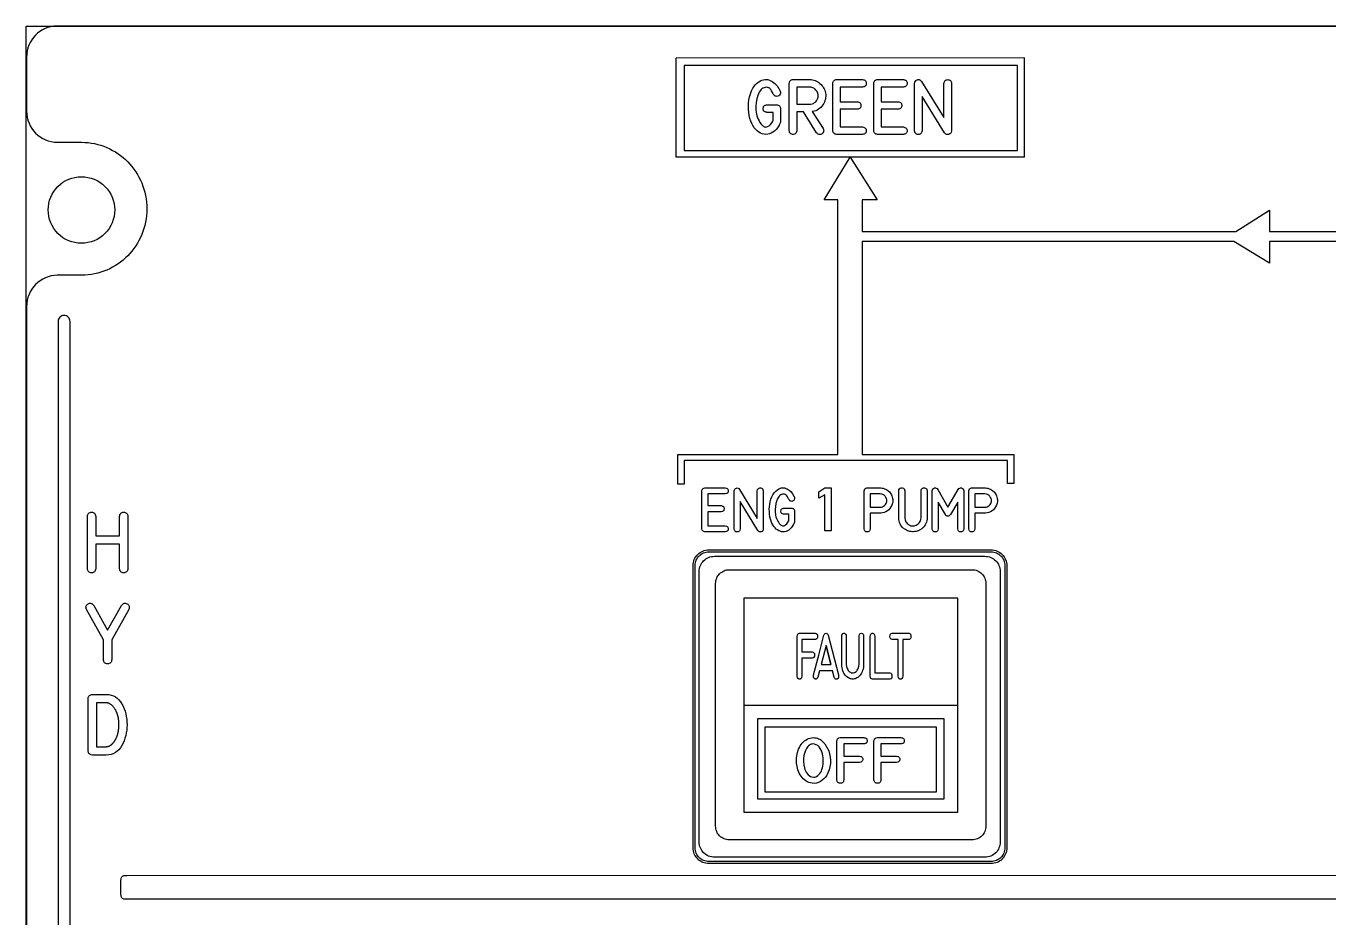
# Model space of a CAD drawing. Extents: x 27 to 704, y 10 to 614.
# Drawn here: x 204 to 301.4, y 433.4 to 500.1 of the extents above; entities that cross this region are included whole.
import ezdxf

# ---------------------------------------------------------------- set-up
doc = ezdxf.new("R2010")
doc.units = 0
for name, color, linetype in [('_BACKPANEL', 5, 'CONTINUOUS'), ('_ENGRAVING', 105, 'CONTINUOUS'), ('_LABELS', 30, 'CONTINUOUS'), ('_TOPLAYER', 1, 'CONTINUOUS')]:
    doc.layers.add(name, color=color, linetype=linetype)

msp = doc.modelspace()

# ---------------------------------------------------------------- linework, layer by layer
at = {"layer": '_BACKPANEL'}
for points in [[(526.324, 500.11), (526.324, 495.348), (526.324, 485.823), (526.324, 476.298), (526.324, 376.285), (526.324, 366.76), (203.984, 366.76), (203.984, 376.285), (203.984, 476.298), (203.984, 485.823), (203.984, 495.348), (203.984, 500.11)], [(255.027, 460.799), (276.122, 460.799), (276.228, 460.794), (276.33, 460.778), (276.428, 460.753), (276.523, 460.719), (276.613, 460.676), (276.697, 460.624), (276.776, 460.565), (276.849, 460.499), (276.915, 460.426), (276.974, 460.347), (277.026, 460.262), (277.069, 460.172), (277.103, 460.078), (277.129, 459.979), (277.144, 459.877), (277.149, 459.772), (277.149, 438.677), (277.144, 438.571), (277.129, 438.469), (277.103, 438.371), (277.069, 438.276), (277.026, 438.186), (276.974, 438.101), (276.915, 438.022), (276.849, 437.949), (276.776, 437.883), (276.697, 437.824), (276.613, 437.773), (276.523, 437.73), (276.428, 437.695), (276.33, 437.67), (276.228, 437.654), (276.122, 437.649), (255.027, 437.649), (254.921, 437.654), (254.819, 437.67), (254.721, 437.695), (254.626, 437.73), (254.536, 437.773), (254.452, 437.824), (254.373, 437.883), (254.3, 437.949), (254.233, 438.022), (254.174, 438.101), (254.123, 438.186), (254.08, 438.276), (254.045, 438.371), (254.02, 438.469), (254.005, 438.571), (253.999, 438.677), (253.999, 459.772), (254.005, 459.877), (254.02, 459.979), (254.045, 460.078), (254.08, 460.172), (254.123, 460.262), (254.174, 460.347), (254.233, 460.426), (254.3, 460.499), (254.373, 460.565), (254.452, 460.624), (254.536, 460.676), (254.626, 460.719), (254.721, 460.753), (254.819, 460.778), (254.921, 460.794)]]:
    msp.add_lwpolyline(points, close=True, dxfattribs=at)
msp.add_lwpolyline([(208.125, 483.872, -0.414214), (205.637, 486.361, -0.414214), (208.125, 488.849, -0.414214), (210.614, 486.361, -0.414214)], format="xyb", close=True, dxfattribs=at)
at = {"layer": '_ENGRAVING'}
for points in [[(278.624, 490.302), (278.624, 497.724), (252.576, 497.721)], [(278.624, 490.302), (252.576, 490.308), (252.576, 497.721)], [(358.273, 484.01), (296.946, 484.01), (296.946, 482.386), (294.276, 484.01), (266.479, 484.01), (266.479, 468.093), (277.824, 468.092), (277.824, 465.917), (277.353, 465.917), (277.353, 467.644), (253.182, 467.644), (253.171, 467.644), (253.171, 465.855), (252.699, 465.855), (252.699, 468.092), (252.699, 468.093), (264.653, 468.093), (264.671, 468.093), (264.671, 487.107), (263.651, 487.107), (265.597, 490.306), (267.601, 487.107), (266.479, 487.107), (266.479, 484.76), (294.429, 484.76), (296.946, 486.336), (296.946, 484.76), (358.806, 484.76)], [(207.275, 388.175), (207.275, 478.021), (207.275, 478.022), (207.266, 478.113), (207.239, 478.198), (207.198, 478.275), (207.143, 478.342), (207.077, 478.397), (207, 478.438), (206.916, 478.465), (206.825, 478.474), (206.824, 478.474), (206.734, 478.465), (206.649, 478.439), (206.573, 478.397), (206.506, 478.342), (206.451, 478.275), (206.41, 478.198), (206.383, 478.113), (206.374, 478.022), (206.374, 478.021), (206.374, 388.175)], [(519.108, 434.847), (211.543, 434.832), (211.53, 434.833), (211.462, 434.828), (211.377, 434.833), (211.305, 434.847), (211.244, 434.869), (211.195, 434.899), (211.155, 434.936), (211.124, 434.981), (211.101, 435.033), (211.084, 435.091), (211.068, 435.223), (211.066, 435.375), (211.074, 435.724), (211.066, 436.073), (211.068, 436.225), (211.084, 436.358), (211.101, 436.416), (211.124, 436.467), (211.155, 436.512), (211.195, 436.55), (211.244, 436.58), (211.305, 436.602), (211.377, 436.615), (211.462, 436.62), (211.531, 436.615), (211.541, 436.617), (519.108, 436.631)]]:
    msp.add_lwpolyline(points, dxfattribs=at)
for points in [[(253.19, 490.809), (278.101, 490.809), (278.101, 497.159), (253.19, 497.159)], [(259.348, 493.659), (259.33, 493.661), (259.272, 493.672), (259.223, 493.689), (259.181, 493.714), (259.147, 493.745), (259.12, 493.784), (259.101, 493.829), (259.09, 493.881), (259.086, 493.939), (259.09, 493.998), (259.101, 494.05), (259.12, 494.095), (259.147, 494.133), (259.181, 494.165), (259.223, 494.189), (259.272, 494.207), (259.33, 494.218), (259.348, 494.222), (259.366, 494.222), (260.103, 494.222), (260.159, 494.217), (260.21, 494.201), (260.258, 494.175), (260.301, 494.139), (260.338, 494.095), (260.364, 494.047), (260.379, 493.995), (260.384, 493.939), (260.384, 492.923), (260.36, 492.871), (260.346, 492.839), (260.332, 492.808), (260.316, 492.778), (260.3, 492.748), (260.286, 492.718), (260.271, 492.688), (260.253, 492.658), (260.153, 492.503), (260.047, 492.37), (259.935, 492.257), (259.818, 492.166), (259.695, 492.095), (259.566, 492.046), (259.431, 492.018), (259.29, 492.011), (259.149, 492.025), (259.013, 492.058), (258.884, 492.11), (258.76, 492.182), (258.642, 492.273), (258.53, 492.384), (258.424, 492.514), (258.323, 492.664), (258.236, 492.825), (258.161, 493.005), (258.098, 493.205), (258.047, 493.423), (258.01, 493.652), (257.989, 493.884), (257.983, 494.119), (257.993, 494.355), (258.02, 494.591), (258.066, 494.82), (258.131, 495.044), (258.214, 495.262), (258.263, 495.367), (258.318, 495.466), (258.378, 495.559), (258.444, 495.648), (258.516, 495.73), (258.594, 495.807), (258.677, 495.879), (258.766, 495.945), (258.881, 496.014), (258.994, 496.066), (259.107, 496.101), (259.22, 496.119), (259.331, 496.12), (259.442, 496.103), (259.552, 496.069), (259.661, 496.018), (259.767, 495.955), (259.865, 495.886), (259.957, 495.811), (260.042, 495.73), (260.12, 495.643), (260.191, 495.549), (260.255, 495.45), (260.312, 495.345), (260.328, 495.313), (260.34, 495.285), (260.356, 495.255), (260.379, 495.164), (260.377, 495.082), (260.353, 495.009), (260.304, 494.944), (260.245, 494.896), (260.184, 494.866), (260.119, 494.853), (260.053, 494.859), (259.989, 494.88), (259.932, 494.914), (259.884, 494.96), (259.843, 495.02), (259.782, 495.155), (259.718, 495.27), (259.649, 495.364), (259.576, 495.438), (259.498, 495.491), (259.417, 495.524), (259.331, 495.536), (259.241, 495.527), (259.151, 495.502), (259.068, 495.462), (258.99, 495.408), (258.918, 495.339), (258.852, 495.256), (258.792, 495.159), (258.737, 495.048), (258.688, 494.922), (258.612, 494.66), (258.563, 494.389), (258.541, 494.109), (258.546, 493.818), (258.561, 493.673), (258.585, 493.532), (258.618, 493.396), (258.661, 493.265), (258.714, 493.139), (258.776, 493.017), (258.848, 492.901), (258.93, 492.788), (258.99, 492.718), (259.049, 492.661), (259.109, 492.617), (259.17, 492.586), (259.23, 492.568), (259.291, 492.563), (259.352, 492.571), (259.413, 492.592), (259.53, 492.659), (259.633, 492.75), (259.724, 492.864), (259.801, 493.003), (259.823, 493.047), (259.823, 493.659)], [(263.559, 492.44), (263.586, 492.384), (263.602, 492.331), (263.609, 492.28), (263.605, 492.231), (263.591, 492.184), (263.566, 492.14), (263.532, 492.098), (263.487, 492.059), (263.437, 492.03), (263.384, 492.013), (263.327, 492.007), (263.266, 492.012), (263.208, 492.028), (263.158, 492.055), (263.116, 492.091), (263.083, 492.137), (262.098, 493.699), (261.599, 493.699), (261.599, 492.287), (261.589, 492.206), (261.56, 492.137), (261.51, 492.08), (261.441, 492.035), (261.363, 492.008), (261.288, 492.004), (261.216, 492.023), (261.145, 492.065), (261.097, 492.109), (261.063, 492.161), (261.042, 492.221), (261.036, 492.287), (261.036, 495.83), (261.041, 495.886), (261.056, 495.938), (261.081, 495.986), (261.117, 496.029), (261.159, 496.065), (261.207, 496.09), (261.259, 496.106), (261.315, 496.111), (262.556, 496.111), (262.666, 496.107), (262.772, 496.093), (262.875, 496.071), (262.974, 496.04), (263.069, 495.999), (263.161, 495.95), (263.249, 495.892), (263.333, 495.825), (263.411, 495.751), (263.482, 495.673), (263.545, 495.589), (263.6, 495.501), (263.647, 495.408), (263.687, 495.31), (263.719, 495.208), (263.742, 495.1), (263.758, 494.984), (263.762, 494.869), (263.754, 494.756), (263.735, 494.644), (263.704, 494.535), (263.662, 494.428), (263.609, 494.323), (263.544, 494.219), (263.47, 494.122), (263.391, 494.034), (263.306, 493.957), (263.215, 493.89), (263.118, 493.832), (263.016, 493.785), (262.908, 493.748), (262.794, 493.721), (262.756, 493.715)], [(266.509, 495.552), (264.853, 495.552), (264.853, 494.455), (266.116, 494.455), (266.182, 494.441), (266.24, 494.421), (266.288, 494.395), (266.328, 494.362), (266.359, 494.323), (266.381, 494.278), (266.394, 494.227), (266.398, 494.169), (266.394, 494.111), (266.38, 494.06), (266.358, 494.015), (266.327, 493.976), (266.288, 493.944), (266.239, 493.918), (266.182, 493.898), (266.116, 493.885), (264.853, 493.885), (264.853, 492.568), (266.509, 492.568), (266.575, 492.554), (266.633, 492.534), (266.681, 492.508), (266.721, 492.476), (266.751, 492.438), (266.773, 492.393), (266.787, 492.342), (266.791, 492.285), (266.787, 492.228), (266.773, 492.177), (266.751, 492.133), (266.721, 492.095), (266.681, 492.063), (266.633, 492.037), (266.575, 492.018), (266.509, 492.004), (264.576, 492.004), (264.516, 492.016), (264.464, 492.034), (264.419, 492.059), (264.38, 492.092), (264.348, 492.131), (264.322, 492.177), (264.304, 492.229), (264.292, 492.289), (264.292, 495.83), (264.305, 495.893), (264.324, 495.947), (264.35, 495.994), (264.382, 496.033), (264.42, 496.064), (264.466, 496.087), (264.517, 496.103), (264.576, 496.111), (266.509, 496.111), (266.575, 496.102), (266.632, 496.085), (266.681, 496.061), (266.72, 496.03), (266.751, 495.991), (266.773, 495.944), (266.786, 495.89), (266.79, 495.829), (266.785, 495.768), (266.772, 495.715), (266.75, 495.668), (266.719, 495.63), (266.68, 495.599), (266.632, 495.576), (266.575, 495.56)], [(269.564, 495.552), (267.908, 495.552), (267.908, 494.455), (269.17, 494.455), (269.237, 494.441), (269.294, 494.421), (269.343, 494.395), (269.383, 494.362), (269.414, 494.323), (269.436, 494.278), (269.449, 494.227), (269.453, 494.169), (269.448, 494.111), (269.435, 494.06), (269.413, 494.015), (269.382, 493.976), (269.342, 493.944), (269.294, 493.918), (269.236, 493.898), (269.17, 493.885), (267.908, 493.885), (267.908, 492.568), (269.564, 492.568), (269.63, 492.554), (269.687, 492.534), (269.735, 492.508), (269.775, 492.476), (269.806, 492.438), (269.828, 492.393), (269.841, 492.342), (269.845, 492.285), (269.841, 492.228), (269.828, 492.177), (269.806, 492.133), (269.775, 492.095), (269.735, 492.063), (269.687, 492.037), (269.63, 492.018), (269.564, 492.004), (267.63, 492.004), (267.571, 492.016), (267.519, 492.034), (267.473, 492.059), (267.434, 492.092), (267.402, 492.131), (267.377, 492.177), (267.358, 492.229), (267.346, 492.289), (267.346, 495.83), (267.359, 495.893), (267.378, 495.947), (267.404, 495.994), (267.436, 496.033), (267.475, 496.064), (267.52, 496.087), (267.572, 496.103), (267.63, 496.111), (269.564, 496.111), (269.63, 496.102), (269.687, 496.085), (269.735, 496.061), (269.775, 496.03), (269.805, 495.991), (269.827, 495.944), (269.84, 495.89), (269.844, 495.829), (269.84, 495.768), (269.827, 495.715), (269.804, 495.668), (269.774, 495.63), (269.734, 495.599), (269.686, 495.576), (269.629, 495.56)], [(273.16, 492.281), (273.147, 492.185), (273.131, 492.145), (273.109, 492.109), (273.08, 492.078), (273.046, 492.052), (272.957, 492.013), (272.861, 491.999), (272.818, 492.003), (272.777, 492.015), (272.739, 492.033), (272.704, 492.059), (272.642, 492.133), (270.964, 494.834), (270.964, 492.281), (270.95, 492.215), (270.93, 492.158), (270.904, 492.11), (270.871, 492.071), (270.833, 492.04), (270.789, 492.018), (270.738, 492.005), (270.681, 492), (270.625, 492.005), (270.574, 492.018), (270.53, 492.04), (270.492, 492.071), (270.46, 492.11), (270.434, 492.158), (270.414, 492.215), (270.401, 492.281), (270.401, 495.822), (270.425, 495.918), (270.469, 495.995), (270.532, 496.055), (270.614, 496.097), (270.658, 496.109), (270.701, 496.114), (270.742, 496.11), (270.781, 496.099), (270.818, 496.079), (270.853, 496.052), (270.918, 495.973), (272.596, 493.268), (272.596, 495.822), (272.609, 495.889), (272.629, 495.948), (272.655, 495.997), (272.688, 496.037), (272.728, 496.067), (272.774, 496.089), (272.827, 496.102), (272.887, 496.106), (272.946, 496.101), (272.999, 496.087), (273.044, 496.065), (273.081, 496.034), (273.112, 495.994), (273.135, 495.945), (273.151, 495.888), (273.16, 495.822)], [(262.556, 494.262), (262.656, 494.27), (262.752, 494.293), (262.844, 494.332), (262.932, 494.387), (263.012, 494.453), (263.077, 494.53), (263.128, 494.616), (263.165, 494.711), (263.184, 494.788), (263.195, 494.862), (263.197, 494.935), (263.191, 495.005), (263.176, 495.074), (263.152, 495.141), (263.12, 495.206), (263.079, 495.27), (263.032, 495.329), (262.981, 495.381), (262.925, 495.426), (262.866, 495.464), (262.801, 495.495), (262.733, 495.519), (262.661, 495.536), (262.584, 495.546), (261.599, 495.546), (261.599, 494.262)], [(256.254, 465.137), (254.948, 465.137), (254.948, 464.258), (255.943, 464.258), (256.041, 464.231), (256.08, 464.21), (256.111, 464.184), (256.135, 464.153), (256.153, 464.117), (256.163, 464.076), (256.166, 464.029), (256.163, 463.983), (256.152, 463.942), (256.135, 463.906), (256.11, 463.875), (256.079, 463.849), (256.041, 463.828), (255.943, 463.802), (254.948, 463.802), (254.948, 462.747), (256.254, 462.747), (256.351, 462.72), (256.389, 462.699), (256.42, 462.673), (256.445, 462.643), (256.462, 462.607), (256.473, 462.566), (256.476, 462.52), (256.473, 462.475), (256.462, 462.434), (256.445, 462.398), (256.42, 462.368), (256.389, 462.342), (256.351, 462.322), (256.254, 462.296), (254.729, 462.296), (254.641, 462.319), (254.605, 462.34), (254.574, 462.365), (254.529, 462.434), (254.505, 462.524), (254.505, 465.36), (254.53, 465.454), (254.551, 465.491), (254.576, 465.522), (254.606, 465.547), (254.642, 465.566), (254.729, 465.585), (256.254, 465.585), (256.351, 465.564), (256.389, 465.545), (256.42, 465.52), (256.444, 465.489), (256.462, 465.452), (256.472, 465.408), (256.475, 465.359), (256.472, 465.31), (256.461, 465.268), (256.444, 465.231), (256.419, 465.2), (256.388, 465.175), (256.35, 465.156)], [(259.09, 462.517), (259.08, 462.441), (259.05, 462.379), (259, 462.333), (258.93, 462.303), (258.854, 462.292), (258.788, 462.304), (258.73, 462.339), (258.682, 462.398), (257.358, 464.562), (257.358, 462.517), (257.331, 462.419), (257.311, 462.38), (257.285, 462.349), (257.255, 462.324), (257.22, 462.306), (257.18, 462.296), (257.135, 462.292), (257.091, 462.296), (257.051, 462.306), (257.016, 462.324), (256.986, 462.349), (256.961, 462.38), (256.94, 462.419), (256.914, 462.517), (256.914, 465.354), (256.933, 465.43), (256.968, 465.492), (257.017, 465.54), (257.082, 465.574), (257.151, 465.588), (257.214, 465.575), (257.271, 465.538), (257.322, 465.474), (258.646, 463.307), (258.646, 465.354), (258.671, 465.454), (258.692, 465.493), (258.718, 465.525), (258.749, 465.55), (258.786, 465.568), (258.828, 465.578), (258.875, 465.581), (258.922, 465.577), (258.963, 465.566), (258.998, 465.548), (259.028, 465.523), (259.052, 465.491), (259.07, 465.452), (259.09, 465.354)], [(260.62, 463.621), (260.606, 463.622), (260.521, 463.645), (260.488, 463.665), (260.461, 463.69), (260.44, 463.721), (260.425, 463.757), (260.413, 463.846), (260.425, 463.934), (260.44, 463.97), (260.461, 464.001), (260.488, 464.026), (260.521, 464.046), (260.606, 464.069), (260.62, 464.072), (260.634, 464.072), (261.215, 464.072), (261.259, 464.068), (261.3, 464.055), (261.338, 464.035), (261.372, 464.005), (261.401, 463.97), (261.421, 463.932), (261.433, 463.891), (261.437, 463.846), (261.437, 463.031), (261.419, 462.989), (261.407, 462.964), (261.396, 462.94), (261.384, 462.916), (261.371, 462.891), (261.36, 462.867), (261.348, 462.843), (261.333, 462.819), (261.255, 462.695), (261.171, 462.588), (261.083, 462.498), (260.991, 462.425), (260.894, 462.368), (260.792, 462.329), (260.685, 462.307), (260.574, 462.301), (260.463, 462.312), (260.356, 462.338), (260.254, 462.38), (260.156, 462.438), (260.063, 462.511), (259.975, 462.6), (259.891, 462.704), (259.811, 462.824), (259.743, 462.953), (259.684, 463.097), (259.634, 463.257), (259.594, 463.432), (259.565, 463.616), (259.548, 463.801), (259.544, 463.989), (259.551, 464.179), (259.573, 464.367), (259.609, 464.551), (259.66, 464.73), (259.726, 464.905), (259.807, 465.068), (259.907, 465.214), (260.025, 465.342), (260.161, 465.452), (260.252, 465.508), (260.341, 465.549), (260.43, 465.577), (260.519, 465.592), (260.607, 465.592), (260.694, 465.579), (260.781, 465.551), (260.867, 465.51), (261.028, 465.405), (261.167, 465.28), (261.285, 465.135), (261.381, 464.972), (261.393, 464.946), (261.403, 464.923), (261.415, 464.899), (261.433, 464.826), (261.432, 464.761), (261.412, 464.702), (261.374, 464.65), (261.328, 464.612), (261.279, 464.587), (261.228, 464.578), (261.176, 464.582), (261.125, 464.599), (261.081, 464.626), (261.043, 464.663), (261.01, 464.711), (260.963, 464.82), (260.912, 464.911), (260.857, 464.987), (260.8, 465.046), (260.738, 465.088), (260.674, 465.115), (260.606, 465.124), (260.535, 465.118), (260.465, 465.097), (260.399, 465.065), (260.338, 465.022), (260.281, 464.967), (260.229, 464.9), (260.181, 464.823), (260.138, 464.733), (260.1, 464.633), (260.04, 464.423), (260.001, 464.206), (259.984, 463.981), (259.988, 463.748), (259.999, 463.632), (260.018, 463.519), (260.044, 463.411), (260.079, 463.306), (260.12, 463.204), (260.169, 463.107), (260.226, 463.013), (260.29, 462.924), (260.385, 462.822), (260.432, 462.786), (260.479, 462.761), (260.527, 462.747), (260.575, 462.743), (260.623, 462.749), (260.672, 462.766), (260.763, 462.82), (260.845, 462.893), (260.916, 462.985), (260.977, 463.095), (260.995, 463.131), (260.995, 463.621)], [(264.174, 462.377), (263.699, 462.377), (263.699, 465.064), (263.244, 464.806), (263.244, 465.299), (263.699, 465.582), (264.174, 465.582)], [(267.841, 465.585), (267.871, 465.585), (267.97, 465.574), (268.065, 465.555), (268.156, 465.527), (268.243, 465.492), (268.322, 465.45), (268.394, 465.402), (268.461, 465.347), (268.522, 465.286), (268.576, 465.219), (268.625, 465.145), (268.668, 465.066), (268.705, 464.98), (268.734, 464.891), (268.755, 464.802), (268.768, 464.715), (268.772, 464.627), (268.767, 464.541), (268.754, 464.455), (268.732, 464.369), (268.702, 464.284), (268.639, 464.157), (268.563, 464.045), (268.474, 463.947), (268.371, 463.864), (268.257, 463.797), (268.136, 463.746), (268.008, 463.712), (267.871, 463.695), (267.841, 463.693), (267.076, 463.693), (267.076, 462.522), (267.051, 462.423), (267.031, 462.384), (267.006, 462.352), (266.975, 462.327), (266.939, 462.31), (266.898, 462.299), (266.852, 462.296), (266.806, 462.299), (266.765, 462.31), (266.729, 462.327), (266.699, 462.352), (266.674, 462.384), (266.654, 462.423), (266.63, 462.522), (266.63, 465.36), (266.652, 465.449), (266.694, 465.516), (266.756, 465.561), (266.838, 465.585), (266.852, 465.585)], [(271.342, 463.38), (271.342, 463.348), (271.336, 463.251), (271.315, 463.132), (271.286, 463.022), (271.249, 462.919), (271.204, 462.824), (271.15, 462.738), (271.089, 462.659), (271.019, 462.589), (270.94, 462.526), (270.773, 462.425), (270.687, 462.386), (270.6, 462.355), (270.512, 462.331), (270.422, 462.316), (270.33, 462.308), (270.238, 462.308), (270.145, 462.315), (270.055, 462.331), (269.967, 462.354), (269.88, 462.385), (269.796, 462.423), (269.714, 462.469), (269.555, 462.585), (269.482, 462.654), (269.418, 462.731), (269.362, 462.815), (269.316, 462.906), (269.278, 463.005), (269.249, 463.112), (269.23, 463.226), (269.218, 463.348), (269.218, 463.38), (269.218, 465.36), (269.223, 465.406), (269.236, 465.447), (269.28, 465.519), (269.336, 465.565), (269.405, 465.585), (269.487, 465.58), (269.564, 465.553), (269.619, 465.508), (269.652, 465.443), (269.663, 465.36), (269.663, 463.38), (269.673, 463.29), (269.692, 463.207), (269.719, 463.129), (269.754, 463.057), (269.798, 462.991), (269.851, 462.93), (269.912, 462.876), (269.982, 462.827), (270.056, 462.787), (270.131, 462.76), (270.208, 462.744), (270.285, 462.74), (270.363, 462.748), (270.442, 462.768), (270.522, 462.799), (270.603, 462.843), (270.672, 462.891), (270.73, 462.944), (270.779, 463.005), (270.818, 463.071), (270.849, 463.143), (270.873, 463.218), (270.9, 463.38), (270.9, 465.36), (270.903, 465.404), (270.931, 465.489), (270.953, 465.521), (270.98, 465.547), (271.013, 465.566), (271.05, 465.578), (271.141, 465.582), (271.229, 465.561), (271.263, 465.542), (271.292, 465.517), (271.314, 465.486), (271.33, 465.45), (271.342, 465.36)], [(274.076, 462.52), (274.049, 462.422), (274.028, 462.384), (274.003, 462.352), (273.972, 462.328), (273.937, 462.31), (273.898, 462.3), (273.853, 462.296), (273.808, 462.3), (273.768, 462.311), (273.733, 462.328), (273.703, 462.353), (273.678, 462.384), (273.658, 462.423), (273.631, 462.52), (273.631, 464.527), (273.091, 463.584), (273.047, 463.537), (273, 463.503), (272.95, 463.482), (272.898, 463.473), (272.846, 463.478), (272.797, 463.498), (272.751, 463.533), (272.708, 463.584), (272.171, 464.522), (272.173, 462.52), (272.149, 462.423), (272.129, 462.385), (272.103, 462.353), (272.072, 462.329), (272.035, 462.312), (271.993, 462.301), (271.945, 462.298), (271.897, 462.302), (271.855, 462.312), (271.819, 462.33), (271.789, 462.354), (271.765, 462.385), (271.746, 462.423), (271.727, 462.52), (271.727, 465.357), (271.741, 465.44), (271.773, 465.505), (271.821, 465.551), (271.886, 465.578), (271.957, 465.585), (272.023, 465.57), (272.084, 465.534), (272.141, 465.476), (272.899, 464.148), (273.665, 465.476), (273.721, 465.534), (273.782, 465.57), (273.848, 465.585), (273.917, 465.577), (273.981, 465.549), (274.029, 465.504), (274.061, 465.439), (274.076, 465.357)], [(275.666, 465.585), (275.695, 465.585), (275.794, 465.574), (275.889, 465.555), (275.98, 465.527), (276.067, 465.492), (276.146, 465.45), (276.218, 465.402), (276.285, 465.347), (276.346, 465.286), (276.4, 465.219), (276.449, 465.145), (276.492, 465.066), (276.529, 464.98), (276.559, 464.891), (276.58, 464.802), (276.592, 464.715), (276.596, 464.627), (276.591, 464.541), (276.578, 464.455), (276.556, 464.369), (276.526, 464.284), (276.463, 464.157), (276.387, 464.045), (276.298, 463.947), (276.195, 463.864), (276.082, 463.797), (275.961, 463.746), (275.832, 463.712), (275.695, 463.695), (275.666, 463.693), (274.9, 463.693), (274.9, 462.522), (274.875, 462.423), (274.855, 462.384), (274.83, 462.352), (274.799, 462.327), (274.763, 462.31), (274.722, 462.299), (274.676, 462.296), (274.63, 462.299), (274.589, 462.31), (274.553, 462.327), (274.523, 462.352), (274.498, 462.384), (274.478, 462.423), (274.454, 462.522), (274.454, 465.36), (274.476, 465.449), (274.518, 465.516), (274.58, 465.561), (274.662, 465.585), (274.676, 465.585)], [(267.841, 465.132), (267.076, 465.132), (267.076, 464.148), (267.841, 464.148), (267.929, 464.155), (268.011, 464.178), (268.087, 464.216), (268.159, 464.27), (268.221, 464.334), (268.268, 464.407), (268.301, 464.487), (268.32, 464.575), (268.324, 464.682), (268.305, 464.783), (268.265, 464.877), (268.204, 464.964), (268.127, 465.038), (268.041, 465.09), (267.946, 465.122)], [(275.666, 465.132), (274.9, 465.132), (274.9, 464.148), (275.666, 464.148), (275.753, 464.155), (275.835, 464.178), (275.911, 464.216), (275.983, 464.27), (276.045, 464.334), (276.092, 464.407), (276.126, 464.487), (276.144, 464.575), (276.148, 464.682), (276.13, 464.783), (276.09, 464.877), (276.028, 464.964), (275.951, 465.038), (275.865, 465.09), (275.77, 465.122)], [(208.565, 459.546), (208.565, 463.456), (208.581, 463.53), (208.603, 463.595), (208.633, 463.649), (208.669, 463.693), (208.713, 463.727), (208.764, 463.751), (208.823, 463.765), (208.888, 463.769), (208.953, 463.763), (209.011, 463.747), (209.06, 463.722), (209.102, 463.688), (209.135, 463.644), (209.161, 463.591), (209.179, 463.528), (209.189, 463.456), (209.189, 461.994), (210.969, 461.994), (210.969, 463.456), (210.984, 463.529), (211.006, 463.592), (211.035, 463.646), (211.071, 463.69), (211.113, 463.724), (211.163, 463.749), (211.219, 463.764), (211.282, 463.769), (211.345, 463.764), (211.402, 463.75), (211.451, 463.725), (211.494, 463.691), (211.53, 463.647), (211.559, 463.593), (211.582, 463.529), (211.597, 463.456), (211.597, 459.546), (211.582, 459.473), (211.559, 459.41), (211.53, 459.356), (211.494, 459.313), (211.451, 459.279), (211.402, 459.254), (211.345, 459.24), (211.282, 459.235), (211.219, 459.241), (211.163, 459.255), (211.113, 459.28), (211.071, 459.314), (211.035, 459.357), (211.006, 459.411), (210.984, 459.474), (210.969, 459.546), (210.969, 461.366), (209.189, 461.366), (209.189, 459.546), (209.179, 459.475), (209.161, 459.412), (209.135, 459.36), (209.102, 459.316), (209.06, 459.282), (209.011, 459.258), (208.953, 459.242), (208.888, 459.237), (208.823, 459.24), (208.764, 459.254), (208.713, 459.278), (208.669, 459.312), (208.633, 459.355), (208.603, 459.409), (208.581, 459.473)], [(255.037, 460.952), (276.112, 460.952), (276.234, 460.946), (276.353, 460.928), (276.467, 460.899), (276.576, 460.859), (276.681, 460.809), (276.779, 460.75), (276.87, 460.681), (276.955, 460.605), (277.032, 460.52), (277.1, 460.428), (277.159, 460.33), (277.209, 460.226), (277.249, 460.117), (277.279, 460.002), (277.297, 459.884), (277.303, 459.762), (277.303, 438.686), (277.297, 438.564), (277.279, 438.446), (277.249, 438.332), (277.209, 438.222), (277.159, 438.118), (277.1, 438.02), (277.032, 437.928), (276.955, 437.844), (276.87, 437.767), (276.779, 437.699), (276.681, 437.639), (276.576, 437.589), (276.467, 437.549), (276.353, 437.52), (276.234, 437.502), (276.112, 437.496), (255.037, 437.496), (254.915, 437.502), (254.796, 437.52), (254.682, 437.549), (254.572, 437.589), (254.468, 437.639), (254.37, 437.699), (254.279, 437.767), (254.194, 437.844), (254.117, 437.928), (254.049, 438.02), (253.989, 438.118), (253.939, 438.222), (253.9, 438.332), (253.87, 438.446), (253.852, 438.564), (253.846, 438.686), (253.846, 459.762), (253.852, 459.884), (253.87, 460.002), (253.9, 460.117), (253.939, 460.226), (253.989, 460.33), (254.049, 460.428), (254.117, 460.52), (254.194, 460.605), (254.279, 460.681), (254.37, 460.75), (254.468, 460.809), (254.572, 460.859), (254.682, 460.899), (254.796, 460.928), (254.915, 460.946)], [(255.445, 460.474), (275.661, 460.474), (275.778, 460.468), (275.891, 460.451), (276.001, 460.423), (276.106, 460.385), (276.206, 460.337), (276.3, 460.28), (276.388, 460.214), (276.469, 460.14), (276.543, 460.059), (276.608, 459.972), (276.665, 459.877), (276.713, 459.778), (276.752, 459.673), (276.78, 459.563), (276.797, 459.449), (276.803, 459.332), (276.803, 439.116), (276.797, 438.999), (276.78, 438.886), (276.752, 438.776), (276.713, 438.671), (276.665, 438.571), (276.608, 438.477), (276.543, 438.389), (276.469, 438.308), (276.388, 438.234), (276.3, 438.169), (276.206, 438.112), (276.106, 438.064), (276.001, 438.025), (275.891, 437.997), (275.778, 437.98), (275.661, 437.974), (255.445, 437.974), (255.328, 437.98), (255.214, 437.997), (255.104, 438.025), (254.999, 438.064), (254.9, 438.112), (254.805, 438.169), (254.718, 438.234), (254.636, 438.308), (254.563, 438.389), (254.497, 438.477), (254.44, 438.571), (254.392, 438.671), (254.354, 438.776), (254.326, 438.886), (254.309, 438.999), (254.303, 439.116), (254.303, 459.332), (254.309, 459.449), (254.326, 459.563), (254.354, 459.673), (254.392, 459.778), (254.44, 459.877), (254.497, 459.972), (254.563, 460.059), (254.636, 460.14), (254.718, 460.214), (254.805, 460.28), (254.9, 460.337), (254.999, 460.385), (255.104, 460.423), (255.214, 460.451), (255.328, 460.468)], [(211.118, 456.795), (211.162, 456.854), (211.209, 456.9), (211.258, 456.934), (211.309, 456.956), (211.362, 456.965), (211.417, 456.962), (211.475, 456.947), (211.535, 456.919), (211.59, 456.883), (211.635, 456.842), (211.667, 456.796), (211.689, 456.746), (211.698, 456.691), (211.697, 456.631), (211.684, 456.566), (211.66, 456.497), (210.388, 454.226), (210.388, 452.746), (210.379, 452.673), (210.362, 452.609), (210.336, 452.555), (210.301, 452.511), (210.259, 452.476), (210.208, 452.452), (210.148, 452.437), (210.08, 452.432), (210.012, 452.437), (209.953, 452.452), (209.901, 452.476), (209.859, 452.511), (209.824, 452.555), (209.798, 452.609), (209.781, 452.673), (209.772, 452.746), (209.772, 454.226), (208.502, 456.497), (208.478, 456.566), (208.466, 456.63), (208.464, 456.689), (208.473, 456.744), (208.494, 456.794), (208.525, 456.839), (208.568, 456.88), (208.622, 456.916), (208.68, 456.943), (208.737, 456.958), (208.792, 456.962), (208.846, 456.953), (208.898, 456.931), (208.948, 456.898), (208.997, 456.853), (209.044, 456.795), (210.081, 454.942)], [(208.94, 450.143), (209.982, 450.143), (210.17, 450.132), (210.346, 450.099), (210.509, 450.044), (210.661, 449.967), (210.8, 449.867), (210.927, 449.745), (211.042, 449.602), (211.145, 449.436), (211.236, 449.257), (211.314, 449.073), (211.381, 448.885), (211.435, 448.693), (211.477, 448.496), (211.508, 448.295), (211.526, 448.089), (211.532, 447.879), (211.526, 447.669), (211.508, 447.463), (211.477, 447.262), (211.435, 447.065), (211.38, 446.873), (211.314, 446.685), (211.235, 446.501), (211.144, 446.322), (211.041, 446.156), (210.926, 446.013), (210.798, 445.891), (210.659, 445.792), (210.508, 445.714), (210.345, 445.659), (210.169, 445.626), (209.982, 445.615), (208.94, 445.615), (208.945, 445.615), (208.94, 445.615), (208.861, 445.628), (208.807, 445.645), (208.76, 445.667), (208.721, 445.696), (208.689, 445.731), (208.664, 445.771), (208.646, 445.818), (208.636, 445.87), (208.633, 445.929), (208.631, 445.929), (208.633, 449.834), (208.631, 449.852), (208.639, 449.91), (208.658, 449.964), (208.687, 450.014), (208.727, 450.058), (208.774, 450.096), (208.825, 450.122), (208.882, 450.138), (208.942, 450.143)], [(209.982, 446.238), (209.991, 446.238), (210.002, 446.238), (210.009, 446.239), (210.019, 446.24), (210.029, 446.242), (210.041, 446.243), (210.05, 446.244), (210.061, 446.245), (210.07, 446.246), (210.081, 446.247), (210.099, 446.252), (210.108, 446.255), (210.119, 446.26), (210.129, 446.261), (210.141, 446.265), (210.15, 446.267), (210.161, 446.271), (210.181, 446.28), (210.203, 446.289), (210.212, 446.292), (210.223, 446.298), (210.24, 446.309), (210.263, 446.32), (210.271, 446.326), (210.282, 446.333), (210.302, 446.347), (210.312, 446.352), (210.324, 446.36), (210.333, 446.366), (210.344, 446.375), (210.353, 446.381), (210.364, 446.389), (210.386, 446.406), (210.404, 446.424), (210.413, 446.433), (210.424, 446.444), (210.433, 446.453), (210.444, 446.464), (210.464, 446.481), (210.473, 446.49), (210.484, 446.501), (210.493, 446.511), (210.504, 446.523), (210.521, 446.546), (210.541, 446.57), (210.559, 446.594), (210.568, 446.606), (210.579, 446.619), (210.587, 446.632), (210.596, 446.645), (210.604, 446.659), (210.614, 446.674), (210.632, 446.7), (210.64, 446.715), (210.65, 446.729), (210.657, 446.744), (210.667, 446.758), (210.681, 446.787), (210.688, 446.802), (210.698, 446.82), (210.706, 446.834), (210.716, 446.851), (210.721, 446.866), (210.729, 446.884), (210.745, 446.917), (210.76, 446.953), (210.766, 446.969), (210.773, 446.988), (210.779, 447.006), (210.787, 447.025), (210.798, 447.061), (210.803, 447.079), (210.811, 447.098), (210.822, 447.136), (210.835, 447.174), (210.839, 447.192), (210.844, 447.213), (210.849, 447.232), (210.855, 447.253), (210.859, 447.27), (210.864, 447.291), (210.871, 447.333), (210.874, 447.352), (210.88, 447.373), (210.882, 447.391), (210.886, 447.412), (210.893, 447.454), (210.896, 447.474), (210.902, 447.496), (210.906, 447.539), (210.907, 447.557), (210.911, 447.581), (210.915, 447.623), (210.917, 447.665), (210.919, 447.709), (210.922, 447.751), (210.923, 447.772), (210.926, 447.795), (210.927, 447.814), (210.928, 447.837), (210.928, 447.857), (210.928, 447.879), (210.928, 447.9), (210.928, 447.921), (210.927, 447.942), (210.926, 447.965), (210.926, 447.985), (210.926, 448.007), (210.922, 448.052), (210.919, 448.091), (210.915, 448.138), (210.913, 448.178), (210.908, 448.22), (210.905, 448.24), (210.904, 448.262), (210.895, 448.304), (210.891, 448.322), (210.888, 448.343), (210.882, 448.385), (210.875, 448.427), (210.864, 448.467), (210.857, 448.505), (210.851, 448.524), (210.846, 448.545), (210.84, 448.563), (210.835, 448.584), (210.824, 448.622), (210.813, 448.66), (210.805, 448.676), (210.8, 448.695), (210.787, 448.733), (210.773, 448.768), (210.766, 448.785), (210.76, 448.803), (210.751, 448.819), (210.745, 448.837), (210.729, 448.87), (210.716, 448.901), (210.7, 448.934), (210.692, 448.948), (210.685, 448.963), (210.667, 448.994), (210.65, 449.022), (210.64, 449.037), (210.632, 449.051), (210.614, 449.078), (210.605, 449.091), (210.599, 449.104), (210.561, 449.155), (210.526, 449.204), (210.486, 449.248), (210.446, 449.29), (210.409, 449.328), (210.367, 449.361), (210.324, 449.394), (210.282, 449.423), (210.243, 449.447), (210.203, 449.467), (210.161, 449.482), (210.119, 449.498), (210.099, 449.503), (210.081, 449.511), (210.041, 449.518), (210.002, 449.52), (209.991, 449.52), (209.982, 449.52), (209.252, 449.52), (209.252, 446.238)]]:
    msp.add_lwpolyline(points, close=True, dxfattribs=at)
at = {"layer": '_LABELS'}
for points in [[(273.632, 441.346), (273.632, 457.348), (257.632, 457.348), (257.632, 441.346)], [(261.632, 451.521), (261.632, 454.481), (261.651, 454.579), (261.686, 454.652), (261.737, 454.698), (261.805, 454.72), (262.978, 454.72), (263.018, 454.712), (263.052, 454.698), (263.081, 454.677), (263.105, 454.651), (263.136, 454.579), (263.147, 454.482), (263.136, 454.385), (263.104, 454.314), (263.08, 454.288), (263.051, 454.268), (263.016, 454.255), (262.976, 454.248), (261.973, 454.248), (261.973, 453.33), (262.755, 453.33), (262.828, 453.31), (262.857, 453.29), (262.881, 453.265), (262.913, 453.196), (262.925, 453.104), (262.915, 453.01), (262.884, 452.937), (262.86, 452.91), (262.83, 452.887), (262.755, 452.859), (261.973, 452.859), (261.973, 451.521), (261.958, 451.42), (261.926, 451.347), (261.903, 451.321), (261.876, 451.302), (261.845, 451.291), (261.809, 451.286), (261.773, 451.289), (261.741, 451.3), (261.713, 451.318), (261.689, 451.343), (261.653, 451.417)], [(262.846, 451.607), (263.234, 453.086), (263.624, 454.565), (263.649, 454.632), (263.684, 454.68), (263.729, 454.709), (263.783, 454.72), (263.838, 454.711), (263.882, 454.682), (263.918, 454.633), (263.943, 454.565), (264.72, 451.598), (264.727, 451.491), (264.712, 451.404), (264.675, 451.338), (264.648, 451.313), (264.616, 451.293), (264.582, 451.28), (264.55, 451.276), (264.519, 451.281), (264.491, 451.294), (264.441, 451.346), (264.399, 451.434), (264.274, 451.914), (263.286, 451.914), (263.165, 451.446), (263.122, 451.358), (263.097, 451.327), (263.071, 451.305), (263.042, 451.292), (263.011, 451.289), (262.979, 451.293), (262.944, 451.307), (262.884, 451.353), (262.848, 451.419), (262.835, 451.503)], [(266.593, 452.416), (266.593, 452.382), (266.588, 452.281), (266.573, 452.157), (266.55, 452.041), (266.522, 451.934), (266.487, 451.835), (266.446, 451.745), (266.398, 451.663), (266.344, 451.589), (266.284, 451.524), (266.155, 451.418), (266.089, 451.377), (266.022, 451.345), (265.954, 451.32), (265.885, 451.304), (265.815, 451.296), (265.743, 451.296), (265.672, 451.304), (265.603, 451.32), (265.535, 451.344), (265.468, 451.376), (265.34, 451.464), (265.218, 451.585), (265.162, 451.657), (265.112, 451.737), (265.07, 451.825), (265.034, 451.921), (265.005, 452.025), (264.983, 452.136), (264.968, 452.255), (264.959, 452.382), (264.959, 452.416), (264.959, 454.485), (264.972, 454.575), (265.006, 454.65), (265.05, 454.698), (265.103, 454.72), (265.166, 454.714), (265.225, 454.686), (265.267, 454.639), (265.292, 454.571), (265.301, 454.485), (265.301, 452.416), (265.323, 452.235), (265.344, 452.154), (265.371, 452.078), (265.405, 452.009), (265.446, 451.946), (265.493, 451.889), (265.546, 451.838), (265.604, 451.797), (265.662, 451.768), (265.72, 451.751), (265.78, 451.747), (265.84, 451.755), (265.901, 451.776), (265.962, 451.809), (266.025, 451.855), (266.077, 451.905), (266.122, 451.961), (266.16, 452.024), (266.19, 452.093), (266.232, 452.247), (266.253, 452.416), (266.253, 454.485), (266.255, 454.53), (266.277, 454.619), (266.315, 454.68), (266.34, 454.699), (266.368, 454.712), (266.438, 454.716), (266.506, 454.694), (266.533, 454.674), (266.554, 454.648), (266.584, 454.578), (266.593, 454.485)], [(267.254, 451.281), (267.188, 451.301), (267.137, 451.346), (267.102, 451.417), (267.082, 451.514), (267.082, 454.481), (267.103, 454.587), (267.139, 454.661), (267.163, 454.687), (267.191, 454.705), (267.223, 454.716), (267.259, 454.719), (267.295, 454.714), (267.326, 454.702), (267.353, 454.683), (267.376, 454.657), (267.409, 454.584), (267.424, 454.481), (267.424, 451.749), (268.543, 451.751), (268.618, 451.726), (268.648, 451.705), (268.672, 451.677), (268.703, 451.606), (268.713, 451.51), (268.702, 451.416), (268.67, 451.346), (268.645, 451.321), (268.616, 451.301), (268.542, 451.281)], [(269.179, 451.518), (269.179, 454.246), (268.734, 454.246), (268.66, 454.268), (268.631, 454.288), (268.607, 454.314), (268.575, 454.386), (268.565, 454.482), (268.576, 454.578), (268.607, 454.65), (268.631, 454.677), (268.66, 454.697), (268.734, 454.72), (269.965, 454.72), (270.038, 454.698), (270.067, 454.677), (270.09, 454.651), (270.122, 454.579), (270.132, 454.482), (270.122, 454.385), (270.091, 454.314), (270.067, 454.287), (270.038, 454.267), (270.004, 454.254), (269.965, 454.246), (269.521, 454.246), (269.521, 451.518), (269.499, 451.414), (269.462, 451.34), (269.438, 451.314), (269.41, 451.296), (269.378, 451.286), (269.342, 451.283), (269.306, 451.287), (269.275, 451.299), (269.248, 451.318), (269.226, 451.343), (269.194, 451.416)], [(264.15, 452.385), (263.782, 453.795), (263.411, 452.385)], [(263.782, 453.795), (264.15, 452.385)], [(258.659, 448.33), (258.659, 448.188), (258.659, 442.33), (272.606, 442.33), (272.606, 448.33)], [(259.23, 447.732), (272.016, 447.732), (272.016, 442.83), (259.23, 442.83)], [(263.983, 445.931), (264.053, 445.698), (264.098, 445.46), (264.116, 445.218), (264.109, 444.972), (264.075, 444.729), (264.014, 444.496), (263.927, 444.275), (263.812, 444.064), (263.724, 443.941), (263.622, 443.828), (263.504, 443.724), (263.372, 443.63), (263.229, 443.556), (263.078, 443.51), (262.92, 443.493), (262.756, 443.505), (262.622, 443.533), (262.497, 443.571), (262.38, 443.621), (262.271, 443.681), (262.169, 443.753), (262.076, 443.835), (261.991, 443.928), (261.914, 444.032), (261.845, 444.144), (261.784, 444.258), (261.73, 444.375), (261.685, 444.496), (261.647, 444.62), (261.617, 444.746), (261.594, 444.876), (261.58, 445.009), (261.573, 445.143), (261.574, 445.276), (261.582, 445.409), (261.598, 445.54), (261.621, 445.671), (261.653, 445.801), (261.738, 446.058), (261.791, 446.181), (261.853, 446.295), (261.921, 446.401), (261.997, 446.498), (262.081, 446.587), (262.172, 446.667), (262.271, 446.738), (262.377, 446.8), (262.485, 446.85), (262.596, 446.885), (262.709, 446.906), (262.824, 446.913), (262.933, 446.909), (263.037, 446.894), (263.136, 446.87), (263.23, 446.836), (263.318, 446.793), (263.402, 446.739), (263.48, 446.677), (263.553, 446.604), (263.686, 446.446), (263.802, 446.281), (263.901, 446.109)], [(262.839, 446.44), (262.758, 446.435), (262.682, 446.419), (262.612, 446.393), (262.546, 446.357), (262.485, 446.311), (262.43, 446.254), (262.379, 446.187), (262.334, 446.109), (262.256, 445.95), (262.194, 445.803), (262.148, 445.668), (262.117, 445.546), (262.094, 445.357), (262.092, 445.133), (262.116, 444.893), (262.168, 444.656), (262.206, 444.54), (262.252, 444.431), (262.306, 444.328), (262.369, 444.23), (262.442, 444.143), (262.524, 444.073), (262.617, 444.018), (262.721, 443.979), (262.844, 443.957), (262.902, 443.958), (262.957, 443.966), (263.011, 443.981), (263.063, 444.004), (263.159, 444.072), (263.245, 444.156), (263.32, 444.243), (263.384, 444.332), (263.437, 444.424), (263.481, 444.528), (263.518, 444.646), (263.547, 444.78), (263.569, 444.928), (263.581, 445.084), (263.582, 445.24), (263.573, 445.396), (263.552, 445.551), (263.52, 445.703), (263.476, 445.847), (263.419, 445.983), (263.35, 446.112), (263.267, 446.225), (263.168, 446.316), (263.053, 446.384), (262.922, 446.43)], [(264.596, 443.734), (264.596, 446.677), (264.607, 446.728), (264.624, 446.774), (264.647, 446.813), (264.676, 446.846), (264.711, 446.872), (264.753, 446.892), (264.853, 446.913), (266.608, 446.913), (266.667, 446.906), (266.718, 446.892), (266.761, 446.872), (266.797, 446.845), (266.824, 446.813), (266.844, 446.774), (266.856, 446.729), (266.86, 446.677), (266.856, 446.626), (266.844, 446.581), (266.824, 446.543), (266.796, 446.51), (266.76, 446.484), (266.716, 446.465), (266.664, 446.452), (266.604, 446.445), (265.105, 446.445), (265.105, 445.532), (266.274, 445.532), (266.384, 445.512), (266.427, 445.493), (266.463, 445.468), (266.491, 445.436), (266.511, 445.399), (266.523, 445.356), (266.528, 445.307), (266.525, 445.258), (266.514, 445.214), (266.494, 445.175), (266.467, 445.142), (266.431, 445.114), (266.387, 445.092), (266.274, 445.063), (265.105, 445.063), (265.105, 443.734), (265.097, 443.68), (265.083, 443.633), (265.062, 443.593), (265.035, 443.56), (265.001, 443.535), (264.96, 443.516), (264.913, 443.505), (264.859, 443.5), (264.805, 443.503), (264.758, 443.514), (264.716, 443.532), (264.68, 443.557), (264.65, 443.59), (264.626, 443.63), (264.608, 443.678)], [(267.368, 443.734), (267.368, 446.677), (267.379, 446.728), (267.396, 446.774), (267.419, 446.813), (267.448, 446.846), (267.483, 446.872), (267.525, 446.892), (267.625, 446.913), (269.38, 446.913), (269.439, 446.906), (269.49, 446.892), (269.533, 446.872), (269.569, 446.845), (269.596, 446.813), (269.616, 446.774), (269.628, 446.729), (269.632, 446.677), (269.628, 446.626), (269.616, 446.581), (269.596, 446.543), (269.568, 446.51), (269.532, 446.484), (269.488, 446.465), (269.436, 446.452), (269.376, 446.445), (267.877, 446.445), (267.877, 445.532), (269.046, 445.532), (269.156, 445.512), (269.199, 445.493), (269.235, 445.468), (269.263, 445.436), (269.283, 445.399), (269.295, 445.356), (269.3, 445.307), (269.297, 445.258), (269.286, 445.214), (269.266, 445.175), (269.238, 445.142), (269.203, 445.114), (269.159, 445.092), (269.046, 445.063), (267.877, 445.063), (267.877, 443.734), (267.869, 443.68), (267.855, 443.633), (267.834, 443.593), (267.806, 443.56), (267.772, 443.535), (267.732, 443.516), (267.685, 443.505), (267.631, 443.5), (267.577, 443.503), (267.529, 443.514), (267.488, 443.532), (267.452, 443.557), (267.422, 443.59), (267.398, 443.63), (267.38, 443.678)]]:
    msp.add_lwpolyline(points, close=True, dxfattribs=at)
msp.add_lwpolyline([(257.625, 449.347), (273.625, 449.347)], dxfattribs=at)
at = {"layer": '_TOPLAYER'}
msp.add_lwpolyline([(346.195, 500.11), (298.367, 500.11), (206.296, 500.11), (206.061, 500.098), (205.833, 500.063), (205.613, 500.005), (205.404, 499.927), (205.205, 499.829), (205.017, 499.712), (204.843, 499.577), (204.683, 499.427), (204.537, 499.261), (204.408, 499.081), (204.295, 498.888), (204.201, 498.684), (204.125, 498.47), (204.07, 498.246), (204.037, 498.014), (204.025, 497.775), (204.025, 493.758), (204.037, 493.519), (204.072, 493.288), (204.129, 493.064), (204.206, 492.849), (204.303, 492.645), (204.419, 492.452), (204.552, 492.273), (204.701, 492.107), (204.865, 491.956), (205.042, 491.822), (205.232, 491.705), (205.434, 491.606), (205.646, 491.528), (205.867, 491.47), (206.096, 491.435), (206.332, 491.423), (208.127, 491.423), (208.379, 491.416), (208.627, 491.397), (208.871, 491.365), (209.112, 491.321), (209.349, 491.265), (209.581, 491.198), (209.808, 491.119), (210.03, 491.03), (210.246, 490.93), (210.457, 490.819), (210.662, 490.699), (210.86, 490.569), (211.052, 490.43), (211.236, 490.282), (211.414, 490.125), (211.583, 489.96), (211.745, 489.787), (211.899, 489.607), (212.044, 489.418), (212.18, 489.223), (212.307, 489.021), (212.425, 488.813), (212.533, 488.599), (212.631, 488.379), (212.719, 488.153), (212.795, 487.923), (212.861, 487.687), (212.916, 487.447), (212.959, 487.203), (212.99, 486.955), (213.009, 486.704), (213.015, 486.449), (213.009, 486.194), (212.99, 485.943), (212.959, 485.695), (212.916, 485.451), (212.861, 485.211), (212.795, 484.976), (212.719, 484.745), (212.631, 484.52), (212.533, 484.299), (212.425, 484.085), (212.307, 483.877), (212.18, 483.675), (212.044, 483.48), (211.899, 483.292), (211.745, 483.111), (211.583, 482.938), (211.414, 482.773), (211.236, 482.617), (211.052, 482.469), (210.86, 482.329), (210.662, 482.2), (210.457, 482.079), (210.246, 481.969), (210.03, 481.869), (209.808, 481.78), (209.581, 481.701), (209.349, 481.634), (209.112, 481.578), (208.871, 481.534), (208.627, 481.502), (208.379, 481.483), (208.127, 481.476), (206.321, 481.476), (206.086, 481.463), (205.858, 481.427), (205.638, 481.369), (205.427, 481.29), (205.226, 481.191), (205.036, 481.074), (204.859, 480.939), (204.696, 480.789), (204.548, 480.623), (204.416, 480.443), (204.301, 480.251), (204.204, 480.047), (204.127, 479.833), (204.071, 479.61), (204.036, 479.379), (204.024, 479.141), (204.024, 390.061)], dxfattribs=at)
msp.add_lwpolyline([(256.557, 459.468), (274.707, 459.468), (274.812, 459.462), (274.914, 459.447), (275.012, 459.422), (275.106, 459.387), (275.196, 459.344), (275.281, 459.293), (275.359, 459.234), (275.432, 459.168), (275.498, 459.095), (275.557, 459.016), (275.608, 458.932), (275.651, 458.842), (275.686, 458.748), (275.711, 458.65), (275.727, 458.548), (275.732, 458.442), (275.732, 440.293), (275.727, 440.188), (275.711, 440.086), (275.686, 439.987), (275.651, 439.893), (275.608, 439.804), (275.557, 439.719), (275.498, 439.64), (275.432, 439.567), (275.359, 439.501), (275.281, 439.442), (275.196, 439.391), (275.106, 439.348), (275.012, 439.314), (274.914, 439.288), (274.812, 439.273), (274.707, 439.268), (256.557, 439.268), (256.452, 439.273), (256.35, 439.288), (256.252, 439.314), (256.157, 439.348), (256.068, 439.391), (255.983, 439.442), (255.904, 439.501), (255.831, 439.567), (255.765, 439.64), (255.706, 439.719), (255.655, 439.804), (255.612, 439.893), (255.578, 439.987), (255.553, 440.086), (255.537, 440.188), (255.532, 440.293), (255.532, 458.442), (255.537, 458.548), (255.553, 458.65), (255.578, 458.748), (255.612, 458.842), (255.655, 458.932), (255.706, 459.016), (255.765, 459.095), (255.831, 459.168), (255.904, 459.234), (255.983, 459.293), (256.068, 459.344), (256.157, 459.387), (256.252, 459.422), (256.35, 459.447), (256.452, 459.462)], close=True, dxfattribs=at)

doc.saveas('drawing.dxf')
